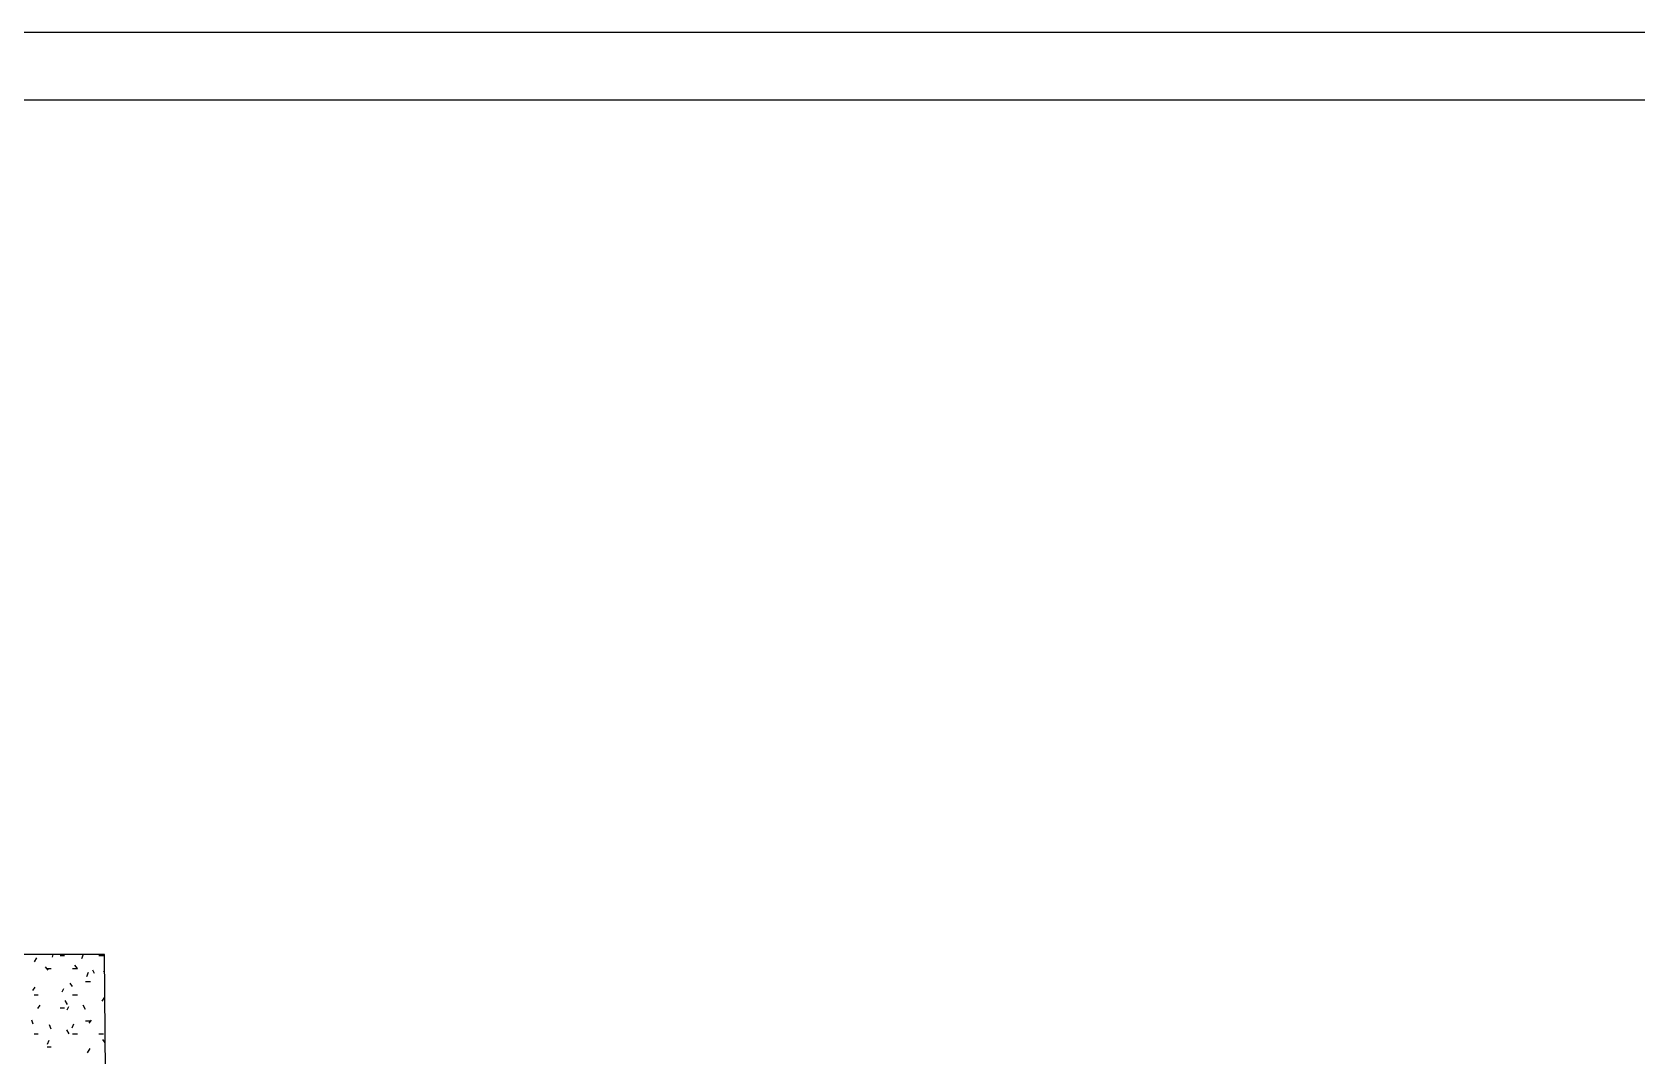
# Model space of a CAD drawing. Extents: x -3 to 1587, y 0 to 1122.
# Drawn here: x 869 to 1183.3, y 921.8 to 1122.2 of the extents above; entities that cross this region are included whole.
import ezdxf

# ---------------------------------------------------------------- set-up
doc = ezdxf.new("R2010")
doc.units = 0
doc.layers.add('Page_1', color=7, linetype='CONTINUOUS')

msp = doc.modelspace()

# ---------------------------------------------------------------- linework, layer by layer
at = {"layer": 'Page_1', "color": 7}
for points in [[(0, 1122.2367), (1587.2, 1122.2367), (1587.2, -0.0033), (0, -0.0033)], [(55.36, 1108.9567), (1573.92, 1108.9567), (1573.92, 13.2767), (55.36, 13.2767)], [(859.52, 935.6767), (859.2, 894.0767), (862.08, 894.0767), (883.52, 894.2367), (883.52, 903.1967), (883.2, 941.5967), (864.32, 941.5967), (864.32, 935.6767)]]:
    msp.add_lwpolyline(points, close=True, dxfattribs=at)
at = {"layer": 'Page_1', "color": 1}
for points in [[(869.92, 940.9567), (869.44, 940.1567)], [(869.92, 940.9567), (869.44, 940.1567)], [(873.12, 941.5967), (872.96, 941.1167)], [(873.12, 941.5967), (872.96, 941.1167)], [(874.56, 941.4367), (875.36, 941.4367)], [(874.56, 941.4367), (875.36, 941.4367)], [(879.04, 941.5967), (878.72, 940.7967)], [(879.04, 941.5967), (878.72, 940.7967)], [(882.08, 941.4367), (883.04, 941.4367)], [(882.08, 941.4367), (883.04, 941.4367)], [(872.16, 938.5567), (871.68, 939.1967)], [(872.16, 938.5567), (871.68, 939.1967)], [(872, 938.8767), (872.8, 938.8767)], [(872, 938.8767), (872.8, 938.8767)], [(876.96, 938.8767), (877.92, 938.8767)], [(876.96, 938.8767), (877.92, 938.8767)], [(877.92, 938.8767), (877.44, 939.5167)], [(877.92, 938.8767), (877.44, 939.5167)], [(880, 938.0767), (879.68, 937.2767)], [(880, 938.0767), (879.68, 937.2767)], [(881.28, 937.9167), (880.96, 938.5567)], [(881.28, 937.9167), (880.96, 938.5567)], [(883.2, 938.3967), (883.04, 938.2367)], [(883.2, 938.3967), (883.04, 938.2367)], [(869.6, 935.1967), (869.12, 934.5567)], [(869.6, 935.1967), (869.12, 934.5567)], [(869.44, 933.7567), (870.24, 933.7567)], [(869.44, 933.7567), (870.24, 933.7567)], [(875.2, 934.8767), (874.88, 934.2367)], [(875.2, 934.8767), (874.88, 934.2367)], [(876.96, 935.3567), (876.48, 935.9967)], [(876.96, 935.3567), (876.48, 935.9967)], [(876.96, 933.7567), (877.92, 933.7567)], [(876.96, 933.7567), (877.92, 933.7567)], [(879.52, 936.3167), (880.48, 936.3167)], [(879.52, 936.3167), (880.48, 936.3167)], [(870.56, 931.6767), (870.08, 931.0367)], [(870.56, 931.6767), (870.08, 931.0367)], [(874.56, 931.1967), (875.36, 931.1967)], [(874.56, 931.1967), (875.36, 931.1967)], [(876, 931.8367), (875.52, 932.6367)], [(876, 931.8367), (875.52, 932.6367)], [(876.16, 931.3567), (875.84, 930.7167)], [(876.16, 931.3567), (875.84, 930.7167)], [(879.52, 930.8767), (879.04, 931.6767)], [(879.52, 930.8767), (879.04, 931.6767)], [(883.2, 933.2767), (882.72, 932.4767)], [(883.2, 933.2767), (882.72, 932.4767)], [(869.28, 927.9967), (868.96, 928.7967)], [(869.28, 927.9967), (868.96, 928.7967)], [(872.8, 927.0367), (872.48, 927.8367)], [(872.8, 927.0367), (872.48, 927.8367)], [(877.12, 927.9967), (876.8, 927.1967)], [(877.12, 927.9967), (876.8, 927.1967)], [(879.52, 928.6367), (880.48, 928.6367)], [(879.52, 928.6367), (880.48, 928.6367)], [(880.64, 928.7967), (880.16, 928.1567)], [(880.64, 928.7967), (880.16, 928.1567)], [(869.44, 926.0767), (870.24, 926.0767)], [(869.44, 926.0767), (870.24, 926.0767)], [(872.32, 924.7967), (872, 923.9967)], [(872.32, 924.7967), (872, 923.9967)], [(876.32, 926.0767), (875.84, 926.8767)], [(876.32, 926.0767), (875.84, 926.8767)], [(876.96, 926.0767), (877.92, 926.0767)], [(876.96, 926.0767), (877.92, 926.0767)], [(882.08, 926.0767), (883.04, 926.0767)], [(882.08, 926.0767), (883.04, 926.0767)], [(883.36, 924.3167), (882.88, 924.9567)], [(883.36, 924.3167), (882.88, 924.9567)], [(872, 923.5167), (872.8, 923.5167)], [(872, 923.5167), (872.8, 923.5167)], [(880.32, 923.1967), (879.84, 922.3967)], [(880.32, 923.1967), (879.84, 922.3967)]]:
    msp.add_lwpolyline(points, dxfattribs=at)

doc.saveas('drawing.dxf')
